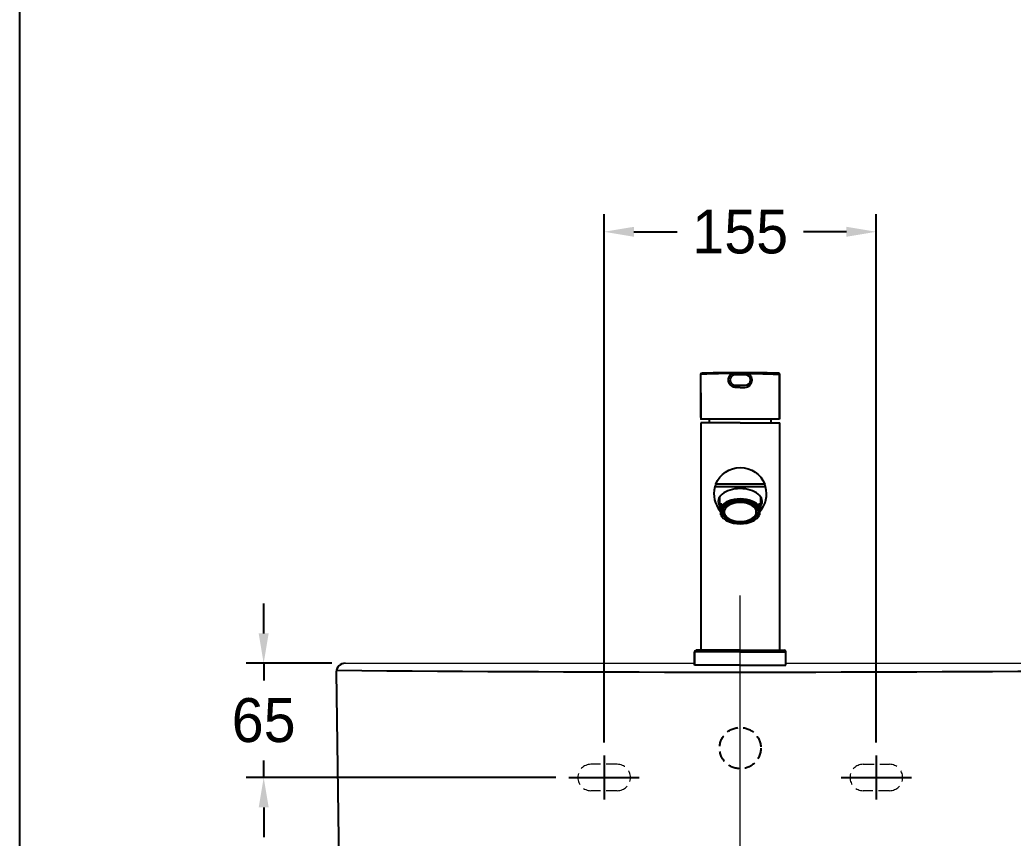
# Model space of a CAD drawing. Header units: millimetres. Extents: x 0 to 1800, y -67 to 2530.
# Drawn here: x 0 to 566, y 819 to 1285 of the extents above; entities that cross this region are included whole.
import ezdxf
from ezdxf.lldxf.tags import DXFTag

# ---------------------------------------------------------------- set-up
doc = ezdxf.new("R2010")
doc.units = ezdxf.units.MM
doc.linetypes.add('DASHED2', pattern=[9.525, 6.35, -3.175])
doc.layers.get('Defpoints').update_dxf_attribs({"color": 1})
for name, color, linetype in [('내부선 및 부속', 4, 'Continuous'), ('도각라인', 7, 'Continuous'), ('외형선', 3, 'Continuous'), ('점선', 6, 'DASHED2'), ('중심선', 1, 'DASHED'), ('치수선', 7, 'Continuous')]:
    doc.layers.add(name, color=color, linetype=linetype)
doc.styles.add('____', font='')
doc.styles.get('____').set_extended_font_data('굴림')
tags = doc.linetypes.add('DASHED', pattern=[25.72, 12.86, -12.86]).pattern_tags.tags
tags[6:7] = [DXFTag(74, 4), DXFTag(75, 0), DXFTag(340, '0'), DXFTag(46, 0.0), DXFTag(50, 0.0), DXFTag(44, 0.0), DXFTag(45, 0.0)]
tags[4:5] = [DXFTag(74, 4), DXFTag(75, 0), DXFTag(340, '0'), DXFTag(46, 0.0), DXFTag(50, 0.0), DXFTag(44, 0.0), DXFTag(45, 0.0)]
doc.dimstyles.new('MSADIM', dxfattribs={"dimtxt": 33, "dimasz": 17, "dimexe": 10, "dimexo": 7.5, "dimgap": 10, "dimtad": 0, "dimtih": 1, "dimtoh": 1, "dimdec": 0, "dimzin": 1, "dimdsep": 46, "dimtxsty": '____', "dimcen": 11.25, "dimadec": 0, "dimazin": 0, "dimtfac": 1, "dimtdec": 0, "dimtix": 1, "dimtmove": 0, "dimatfit": 3, "dimfxl": 0, "dimtolj": 1, "dimtzin": 1, "dimarcsym": 0})

# ---------------------------------------------------------------- blocks, each defined once
blk = doc.blocks.new('*D3')
at = {"layer": 'Defpoints', "color": 0, "linetype": 'Continuous'}
for p in [(332.69, 1164.5), (332.69, 866.37), (487.69, 866.37)]:
    blk.add_point(p, dxfattribs=at)
at = {"layer": '치수선', "color": 0, "linetype": 'Continuous', "lineweight": -2}
for p, q in [((332.69, 873.87), (332.69, 1174.5)), ((487.69, 873.87), (487.69, 1174.5)), ((349.69, 1164.5), (374.24, 1164.5)), ((470.69, 1164.5), (446.14, 1164.5))]:
    blk.add_line(p, q, dxfattribs=at)
at = {"layer": '치수선', "color": 0, "linetype": 'Continuous'}
for points in [[(349.69, 1167.33), (349.69, 1161.67), (332.69, 1164.5)], [(470.69, 1167.33), (470.69, 1161.67), (487.69, 1164.5)]]:
    blk.add_solid(points, dxfattribs=at)
at = {"layer": '치수선', "color": 0, "linetype": 'Continuous', "insert": (410.19, 1164.5), "char_height": 25, "attachment_point": 5, "style": '____'}
blk.add_mtext('\\A1;155', dxfattribs=at)
blk = doc.blocks.new('*D4')
at = {"layer": 'Defpoints', "color": 0, "linetype": 'Continuous'}
for p in [(635.19, 918.87), (746.89, 918.87), (445.26, 733.87)]:
    blk.add_point(p, dxfattribs=at)
at = {"layer": '치수선', "color": 0, "linetype": 'Continuous', "lineweight": -2}
for p, q in [((642.69, 918.87), (756.89, 918.87)), ((746.89, 901.87), (746.89, 849.21)), ((746.89, 750.87), (746.89, 803.52)), ((452.76, 733.87), (756.89, 733.87))]:
    blk.add_line(p, q, dxfattribs=at)
at = {"layer": '치수선', "color": 0, "linetype": 'Continuous'}
for points in [[(744.05, 901.87), (749.72, 901.87), (746.89, 918.87)], [(744.05, 750.87), (749.72, 750.87), (746.89, 733.87)]]:
    blk.add_solid(points, dxfattribs=at)
at = {"layer": '치수선', "color": 0, "linetype": 'Continuous', "insert": (746.89, 826.37), "char_height": 25, "attachment_point": 5, "style": '____'}
blk.add_mtext('\\A1;185', dxfattribs=at)
blk = doc.blocks.new('*D5')
at = {"layer": 'Defpoints', "color": 0, "linetype": 'Continuous'}
for p in [(138.83, 918.87), (185.19, 918.87), (312.69, 853.87)]:
    blk.add_point(p, dxfattribs=at)
at = {"layer": '치수선', "color": 0, "linetype": 'Continuous', "lineweight": -2}
for p, q in [((138.83, 935.87), (138.83, 952.87)), ((177.69, 918.87), (128.83, 918.87)), ((138.83, 918.87), (138.83, 909.18)), ((138.83, 853.87), (138.83, 863.55)), ((305.19, 853.87), (128.83, 853.87)), ((138.83, 836.87), (138.83, 819.87))]:
    blk.add_line(p, q, dxfattribs=at)
at = {"layer": '치수선', "color": 0, "linetype": 'Continuous'}
for points in [[(136, 935.87), (141.67, 935.87), (138.83, 918.87)], [(136, 836.87), (141.67, 836.87), (138.83, 853.87)]]:
    blk.add_solid(points, dxfattribs=at)
at = {"layer": '치수선', "color": 0, "linetype": 'Continuous', "insert": (138.83, 886.37), "char_height": 25, "attachment_point": 5, "style": '____'}
blk.add_mtext('\\A1;65', dxfattribs=at)

msp = doc.modelspace()

# ---------------------------------------------------------------- linework, layer by layer
at = {"layer": '내부선 및 부속', "extrusion": (-1, -2.22045e-16, 6.12323e-17)}
for p, q in [((388.42, 1084.11), (388.42, 1084.11)), ((413.04, 1083.14), (407.34, 1083.14)), ((431.96, 1084.11), (431.96, 1084.11)), ((407.34, 1077.14), (413.04, 1077.14)), ((410.19, 1055.84), (387.69, 1055.84)), ((387.69, 1055.84), (387.69, 926.37)), ((410.19, 1055.84), (432.69, 1055.84)), ((432.69, 926.37), (432.69, 1055.84)), ((424.68, 1019.24), (395.71, 1019.24)), ((424.14, 1020.84), (396.24, 1020.84)), ((398.39, 1013.34), (398.39, 1007.43)), ((421.99, 1007.43), (421.99, 1013.34)), ((399.19, 1009.98), (399.19, 1007.97)), ((421.19, 1007.97), (421.19, 1009.98)), ((399.19, 1003.48), (399.19, 1006.56)), ((421.19, 1006.56), (421.19, 1003.48)), ((402.26, 1000.22), (402.6, 1000.04)), ((417.78, 1000.04), (418.12, 1000.22)), ((384.19, 925.34), (384.19, 917.84)), ((410.19, 925.34), (384.19, 925.34)), ((410.19, 926.34), (385.19, 926.34)), ((410.19, 926.34), (410.19, 925.34)), ((410.19, 926.34), (435.19, 926.34)), ((410.19, 925.34), (436.19, 925.34)), ((436.19, 917.84), (436.19, 925.34)), ((410.19, 917.84), (384.19, 917.84)), ((410.19, 917.84), (436.19, 917.84))]:
    msp.add_line(p, q, dxfattribs=at)
at = {"layer": '내부선 및 부속', "linetype": 'Continuous'}
msp.add_line((384.19, 917.84), (384.19, 925.34), dxfattribs=at)
at = {"layer": '내부선 및 부속'}
for centre, radius, start, end in [((407.34, 1080.14), 3, 90, 180), ((413.04, 1080.14), 3, 0, 90), ((407.34, 1080.14), 3, 180, 270), ((413.04, 1080.14), 3, 270, 0), ((420.9, 1055.74), 28.36, 175.7274, 178.8354), ((399.48, 1055.74), 28.36, 0, 4.2714), ((420.9, 1055.74), 28.36, 179.4001, 180), ((410.19, 1015.34), 15, 164.9433, 220.7087), ((410.19, 1015.34), 15, 319.2913, 15.0567), ((385.19, 925.34), 1, 90, 180), ((435.19, 925.34), 1, 0, 90), ((410.19, 25913.87), 25000, 269.47313, 270.52687)]:
    msp.add_arc(centre, radius, start, end, dxfattribs=at)
at = {"layer": '내부선 및 부속', "extrusion": (-6.12323e-17, -1.35963e-32, -1)}
for centre, radius, start, end in [((-410.19, 1015.34), 15, 21.5255, 90), ((-410.19, 1015.34), 15, 90, 158.4745), ((-387.44, 927.34), 1, 255.5212, 270), ((-432.94, 927.34), 1, 270, 284.4788)]:
    msp.add_arc(centre, radius, start, end, dxfattribs=at)
at = {"layer": '내부선 및 부속', "linetype": 'Continuous'}
msp.add_arc((385.19, 925.34), 1, 90, 180, dxfattribs=at)
at = {"layer": '내부선 및 부속'}
for centre, major_axis, start_param, end_param in [((410.19, 1010.89), (-12.5, 0), 4.712389, 6.619385), ((410.19, 1010.89), (-12.5, 0), 2.805393, 4.712389), ((410.19, 1005.42), (-11.8, 0), 4.712389, 5.912843), ((410.19, 1005.42), (-11.8, 0), 3.511935, 4.712389), ((410.19, 1007.43), (-11.8, 0), 5.912843, 6.653528), ((410.19, 1005.02), (11.3, 0), 0.230941, 2.910651), ((410.19, 1005.02), (10.15, 0), 1.570796, 4.712389), ((410.19, 1005.02), (9.15, 0), 1.570796, 4.712389), ((410.19, 1005.02), (-10.15, 0), 1.570796, 4.712389), ((410.19, 1005.02), (-9.15, 0), 1.570796, 4.712389), ((410.19, 1007.43), (-11.8, 0), 2.77125, 3.511935), ((410.19, 1005.02), (11.3, 0), 3.372534, 6.052244), ((410.19, 1005.42), (-11.8, 0), 0.834172, 0.834187), ((410.19, 1005.42), (-11.8, 0), 2.307406, 2.30742)]:
    msp.add_ellipse(centre, major_axis=major_axis, ratio=0.595228, start_param=start_param, end_param=end_param, dxfattribs=at)
for points, knots in [([(387.82, 1065.02), (387.82, 1065.09), (387.82, 1065.22), (387.82, 1065.43), (387.82, 1065.64), (387.82, 1065.84), (387.82, 1066.05), (387.82, 1066.25), (387.82, 1066.46), (387.82, 1066.66), (387.82, 1066.87), (387.82, 1067.07), (387.82, 1067.27), (387.82, 1067.48), (387.82, 1067.68), (387.82, 1067.88), (387.82, 1068.09), (387.82, 1068.29), (387.82, 1068.49), (387.82, 1068.69), (387.82, 1068.89), (387.82, 1069.09), (387.82, 1069.29), (387.82, 1069.49), (387.82, 1069.69), (387.82, 1069.89), (387.82, 1070.09), (387.82, 1070.29), (387.82, 1070.49), (387.82, 1070.69), (387.82, 1070.88), (387.82, 1071.08), (387.82, 1071.28), (387.82, 1071.47), (387.82, 1071.67), (387.82, 1071.87), (387.82, 1072.06), (387.82, 1072.26), (387.82, 1072.45), (387.82, 1072.65), (387.82, 1072.84), (387.82, 1073.04), (387.82, 1073.23), (387.82, 1073.42), (387.82, 1073.62), (387.83, 1073.81), (387.83, 1074), (387.83, 1074.2), (387.83, 1074.39), (387.83, 1074.58), (387.83, 1074.77), (387.83, 1074.96), (387.83, 1075.15), (387.83, 1075.34), (387.83, 1075.53), (387.83, 1075.72), (387.83, 1075.91), (387.83, 1076.1), (387.83, 1076.29), (387.83, 1076.48), (387.83, 1076.67), (387.83, 1076.85), (387.83, 1077.04), (387.83, 1077.23), (387.83, 1077.41), (387.83, 1077.6), (387.83, 1077.79), (387.83, 1077.97), (387.83, 1078.16), (387.83, 1078.34), (387.83, 1078.53), (387.83, 1078.71), (387.83, 1078.9), (387.83, 1079.08), (387.83, 1079.26), (387.83, 1079.45), (387.83, 1079.63), (387.83, 1079.81), (387.83, 1079.99), (387.83, 1080.18), (387.84, 1080.36), (387.84, 1080.54), (387.84, 1080.72), (387.84, 1080.9), (387.84, 1081.08), (387.84, 1081.26), (387.84, 1081.44), (387.84, 1081.62), (387.84, 1081.8), (387.84, 1081.98), (387.84, 1082.15), (387.84, 1082.33), (387.84, 1082.51), (387.84, 1082.69), (387.84, 1082.86), (387.84, 1083.04), (387.84, 1083.22), (387.84, 1083.33), (387.84, 1083.39)], [0, 0, 0, 0, 0.01106, 0.022107, 0.033141, 0.044161, 0.055168, 0.066161, 0.077142, 0.088108, 0.099062, 0.110002, 0.120929, 0.131842, 0.142743, 0.153629, 0.164502, 0.175362, 0.186209, 0.197042, 0.207861, 0.218667, 0.22946, 0.240239, 0.251005, 0.261757, 0.272496, 0.283222, 0.293933, 0.304632, 0.315316, 0.325988, 0.336645, 0.34729, 0.35792, 0.368537, 0.379141, 0.389731, 0.400307, 0.41087, 0.421419, 0.431955, 0.442477, 0.452985, 0.46348, 0.473961, 0.484429, 0.494882, 0.505322, 0.515749, 0.526162, 0.536561, 0.546946, 0.557318, 0.567676, 0.578021, 0.588351, 0.598668, 0.608971, 0.619261, 0.629536, 0.639798, 0.650046, 0.660281, 0.670501, 0.680708, 0.690901, 0.70108, 0.711246, 0.721397, 0.731535, 0.741659, 0.751769, 0.761865, 0.771948, 0.782016, 0.792071, 0.802111, 0.812138, 0.822151, 0.83215, 0.842135, 0.852107, 0.862064, 0.872007, 0.881937, 0.891852, 0.901754, 0.911641, 0.921515, 0.931375, 0.94122, 0.951052, 0.96087, 0.970673, 0.980463, 0.990238, 1, 1, 1, 1]), ([(387.83, 1072.92), (387.83, 1073.8), (387.83, 1074.68), (387.83, 1076.44), (387.84, 1077.31), (387.84, 1079.93), (387.84, 1081.67), (387.84, 1083.4)], [0, 0, 0, 0, 0.25, 0.25, 0.5, 0.5, 1, 1, 1, 1]), ([(387.84, 1083.52), (387.84, 1083.52), (387.84, 1083.53), (387.84, 1083.54), (387.84, 1083.55), (387.84, 1083.56), (387.84, 1083.58), (387.84, 1083.59), (387.85, 1083.6), (387.85, 1083.61), (387.85, 1083.63), (387.85, 1083.64), (387.86, 1083.65), (387.86, 1083.66), (387.86, 1083.68), (387.87, 1083.69), (387.87, 1083.7), (387.87, 1083.71), (387.88, 1083.72), (387.88, 1083.74), (387.89, 1083.75), (387.89, 1083.76), (387.9, 1083.77), (387.9, 1083.79), (387.91, 1083.8), (387.92, 1083.81), (387.92, 1083.82), (387.93, 1083.83), (387.94, 1083.84), (387.95, 1083.85), (387.95, 1083.87), (387.96, 1083.88), (387.97, 1083.89), (387.98, 1083.9), (387.99, 1083.91), (388, 1083.92), (388, 1083.93), (388.01, 1083.94), (388.03, 1083.95), (388.04, 1083.96), (388.05, 1083.97), (388.06, 1083.98), (388.08, 1083.99), (388.09, 1084), (388.11, 1084.01), (388.12, 1084.02), (388.14, 1084.03), (388.16, 1084.04), (388.17, 1084.05), (388.19, 1084.06), (388.21, 1084.07), (388.23, 1084.08), (388.26, 1084.09), (388.28, 1084.09), (388.3, 1084.1), (388.32, 1084.1), (388.35, 1084.11), (388.37, 1084.11), (388.39, 1084.11), (388.41, 1084.11), (388.42, 1084.11)], [0, 0, 0, 0, 0.012764, 0.025613, 0.038546, 0.051561, 0.064659, 0.077839, 0.091102, 0.104447, 0.117876, 0.13139, 0.144988, 0.158669, 0.172428, 0.186262, 0.200166, 0.214137, 0.22817, 0.242262, 0.256408, 0.270605, 0.284848, 0.299135, 0.313462, 0.327825, 0.342221, 0.356647, 0.371101, 0.385579, 0.400079, 0.4146, 0.429139, 0.443696, 0.458268, 0.472854, 0.487452, 0.50302, 0.51932, 0.536344, 0.554085, 0.572531, 0.591669, 0.611483, 0.631954, 0.653061, 0.67478, 0.697081, 0.719933, 0.743303, 0.767167, 0.791509, 0.816307, 0.841538, 0.867172, 0.893176, 0.919511, 0.946129, 0.972979, 1, 1, 1, 1]), ([(387.84, 1083.52), (387.84, 1083.52), (387.84, 1083.53), (387.84, 1083.54), (387.84, 1083.55), (387.84, 1083.56), (387.84, 1083.58), (387.84, 1083.59), (387.85, 1083.6), (387.85, 1083.61), (387.85, 1083.63), (387.85, 1083.64), (387.86, 1083.65), (387.86, 1083.66), (387.86, 1083.68), (387.87, 1083.69), (387.87, 1083.7), (387.87, 1083.71), (387.88, 1083.72), (387.88, 1083.74), (387.89, 1083.75), (387.89, 1083.76), (387.9, 1083.77), (387.9, 1083.78), (387.91, 1083.8), (387.92, 1083.81), (387.92, 1083.82), (387.93, 1083.83), (387.94, 1083.84), (387.94, 1083.85), (387.95, 1083.86), (387.96, 1083.88), (387.97, 1083.89), (387.98, 1083.9), (387.99, 1083.91), (388, 1083.92), (388.01, 1083.94), (388.05, 1083.97), (388.09, 1084), (388.14, 1084.04), (388.18, 1084.06), (388.21, 1084.07), (388.24, 1084.08), (388.26, 1084.09), (388.28, 1084.09), (388.3, 1084.1), (388.33, 1084.1), (388.35, 1084.11), (388.37, 1084.11), (388.4, 1084.11), (388.41, 1084.11), (388.42, 1084.11)], [0, 0, 0, 0, 0.013002, 0.026054, 0.039157, 0.052311, 0.065518, 0.078777, 0.092088, 0.105453, 0.118872, 0.132344, 0.145872, 0.159454, 0.173092, 0.186785, 0.200535, 0.214342, 0.228206, 0.242127, 0.256106, 0.270143, 0.284239, 0.298395, 0.312609, 0.326883, 0.341218, 0.355613, 0.370069, 0.384586, 0.399165, 0.413806, 0.428509, 0.443274, 0.458103, 0.472994, 0.48795, 0.550223, 0.613074, 0.67652, 0.740579, 0.766472, 0.792376, 0.81829, 0.844216, 0.870152, 0.896099, 0.922058, 0.948027, 0.974008, 1, 1, 1, 1]), ([(405.59, 1083.87), (405.56, 1083.87), (405.51, 1083.86), (405.42, 1083.86), (405.34, 1083.86), (405.26, 1083.86), (405.18, 1083.86), (405.1, 1083.86), (405.02, 1083.86), (404.94, 1083.86), (404.85, 1083.86), (404.77, 1083.86), (404.69, 1083.86), (404.61, 1083.86), (404.52, 1083.85), (404.44, 1083.85), (404.36, 1083.85), (404.27, 1083.85), (404.19, 1083.85), (404.1, 1083.85), (404.02, 1083.85), (403.93, 1083.85), (403.85, 1083.85), (403.76, 1083.85), (403.68, 1083.84), (403.59, 1083.84), (403.51, 1083.84), (403.42, 1083.84), (403.33, 1083.84), (403.25, 1083.84), (403.16, 1083.84), (403.07, 1083.84), (402.98, 1083.84), (402.9, 1083.83), (402.81, 1083.83), (402.72, 1083.83), (402.63, 1083.83), (402.54, 1083.83), (402.45, 1083.83), (402.36, 1083.83), (402.28, 1083.82), (402.19, 1083.82), (402.1, 1083.82), (402.01, 1083.82), (401.92, 1083.82), (401.83, 1083.82), (401.74, 1083.82), (401.65, 1083.81), (401.55, 1083.81), (401.46, 1083.81), (401.37, 1083.81), (401.28, 1083.81), (401.19, 1083.81), (401.1, 1083.8), (401.01, 1083.8), (400.91, 1083.8), (400.82, 1083.8), (400.73, 1083.8), (400.64, 1083.8), (400.54, 1083.79), (400.45, 1083.79), (400.36, 1083.79), (400.26, 1083.79), (400.17, 1083.79), (400.08, 1083.79), (399.98, 1083.78), (399.89, 1083.78), (399.8, 1083.78), (399.7, 1083.78), (399.61, 1083.78), (399.51, 1083.77), (399.42, 1083.77), (399.32, 1083.77), (399.23, 1083.77), (399.13, 1083.77), (399.04, 1083.76), (398.94, 1083.76), (398.85, 1083.76), (398.75, 1083.76), (398.66, 1083.76), (398.56, 1083.75), (398.47, 1083.75), (398.37, 1083.75), (398.28, 1083.75), (398.18, 1083.75), (398.08, 1083.74), (397.99, 1083.74), (397.89, 1083.74), (397.79, 1083.74), (397.7, 1083.73), (397.6, 1083.73), (397.51, 1083.73), (397.41, 1083.73), (397.31, 1083.73), (397.22, 1083.72), (397.12, 1083.72), (397.02, 1083.72), (396.93, 1083.72), (396.83, 1083.71), (396.73, 1083.71), (396.64, 1083.71), (396.54, 1083.71), (396.44, 1083.7), (396.35, 1083.7), (396.25, 1083.7), (396.15, 1083.7), (396.06, 1083.69), (395.96, 1083.69), (395.83, 1083.69), (395.66, 1083.68), (395.46, 1083.68), (395.26, 1083.67), (395.06, 1083.67), (394.86, 1083.66), (394.67, 1083.66), (394.48, 1083.65), (394.3, 1083.65), (394.11, 1083.64), (393.93, 1083.63), (393.75, 1083.63), (393.57, 1083.62), (393.4, 1083.62), (393.23, 1083.61), (393.06, 1083.61), (392.89, 1083.6), (392.72, 1083.6), (392.56, 1083.59), (392.4, 1083.59), (392.24, 1083.58), (392.09, 1083.58), (391.94, 1083.57), (391.79, 1083.57), (391.64, 1083.56), (391.49, 1083.56), (391.35, 1083.55), (391.21, 1083.55), (391.07, 1083.54), (390.93, 1083.54), (390.8, 1083.53), (390.66, 1083.53), (390.53, 1083.52), (390.4, 1083.52), (390.28, 1083.51), (390.15, 1083.51), (390.03, 1083.5), (389.91, 1083.5), (389.79, 1083.49), (389.68, 1083.49), (389.57, 1083.48), (389.45, 1083.48), (389.34, 1083.47), (389.24, 1083.47), (389.13, 1083.46), (389.03, 1083.46), (388.92, 1083.45), (388.82, 1083.45), (388.73, 1083.44), (388.63, 1083.44), (388.53, 1083.43), (388.44, 1083.43), (388.35, 1083.42), (388.26, 1083.42), (388.17, 1083.42), (388.09, 1083.41), (388, 1083.41), (387.92, 1083.4), (387.87, 1083.4), (387.84, 1083.4)], [0, 0, 0, 0, 0.003672, 0.007358, 0.011058, 0.014773, 0.018502, 0.022246, 0.026004, 0.029777, 0.033564, 0.037366, 0.041181, 0.045012, 0.048857, 0.052716, 0.05659, 0.060478, 0.06438, 0.068297, 0.072229, 0.076174, 0.080135, 0.08411, 0.088099, 0.092103, 0.096121, 0.100153, 0.1042, 0.108262, 0.112338, 0.116428, 0.120533, 0.124653, 0.128786, 0.132935, 0.137097, 0.141275, 0.145466, 0.149673, 0.153893, 0.158128, 0.162378, 0.166642, 0.170921, 0.175214, 0.179521, 0.183843, 0.18818, 0.192531, 0.196896, 0.201276, 0.20567, 0.210079, 0.214503, 0.218941, 0.223393, 0.22786, 0.232342, 0.236837, 0.241348, 0.245873, 0.250412, 0.254966, 0.259535, 0.264118, 0.268715, 0.273328, 0.277954, 0.282595, 0.287251, 0.291921, 0.296606, 0.301305, 0.306019, 0.310748, 0.315491, 0.320248, 0.32502, 0.329807, 0.334608, 0.339424, 0.344255, 0.3491, 0.353959, 0.358834, 0.363723, 0.368626, 0.373544, 0.378477, 0.383425, 0.388387, 0.393363, 0.398355, 0.403361, 0.408382, 0.413417, 0.418468, 0.423533, 0.428612, 0.433707, 0.438816, 0.44394, 0.449079, 0.454232, 0.459401, 0.464584, 0.469781, 0.474994, 0.48607, 0.497076, 0.508011, 0.518875, 0.529669, 0.540392, 0.551045, 0.561626, 0.572137, 0.582578, 0.592947, 0.603246, 0.613474, 0.623631, 0.633717, 0.643732, 0.653677, 0.66355, 0.673352, 0.683083, 0.692743, 0.702332, 0.71185, 0.721296, 0.730672, 0.739976, 0.749209, 0.75837, 0.767461, 0.776479, 0.785427, 0.794303, 0.803108, 0.811842, 0.820504, 0.829095, 0.837614, 0.846062, 0.854438, 0.862743, 0.870977, 0.879138, 0.887229, 0.895248, 0.903195, 0.911071, 0.918875, 0.926608, 0.934269, 0.941859, 0.949377, 0.956824, 0.964199, 0.971502, 0.978734, 0.985894, 0.992983, 1, 1, 1, 1]), ([(387.84, 1083.52), (387.84, 1083.49), (387.84, 1083.47), (387.84, 1083.43), (387.84, 1083.41), (387.84, 1083.39)], [0, 0, 0, 0, 0.5, 0.5, 1, 1, 1, 1]), ([(388.42, 1084.11), (388.43, 1084.11), (388.46, 1084.12), (388.5, 1084.12), (388.54, 1084.12), (388.58, 1084.12), (388.62, 1084.12), (388.67, 1084.12), (388.71, 1084.12), (388.75, 1084.13), (388.79, 1084.13), (388.83, 1084.13), (388.88, 1084.13), (388.92, 1084.13), (388.96, 1084.13), (389, 1084.13), (389.05, 1084.14), (389.09, 1084.14), (389.13, 1084.14), (389.18, 1084.14), (389.22, 1084.14), (389.27, 1084.14), (389.31, 1084.14), (389.35, 1084.15), (389.4, 1084.15), (389.44, 1084.15), (389.49, 1084.15), (389.53, 1084.15), (389.58, 1084.15), (389.62, 1084.15), (389.67, 1084.16), (389.72, 1084.16), (389.76, 1084.16), (389.81, 1084.16), (389.85, 1084.16), (389.9, 1084.16), (389.95, 1084.16), (389.99, 1084.17), (390.04, 1084.17), (390.09, 1084.17), (390.13, 1084.17), (390.18, 1084.17), (390.23, 1084.17), (390.28, 1084.18), (390.32, 1084.18), (390.37, 1084.18), (390.42, 1084.18), (390.47, 1084.18), (390.52, 1084.18), (390.57, 1084.18), (390.62, 1084.19), (390.66, 1084.19), (390.71, 1084.19), (390.76, 1084.19), (390.81, 1084.19), (390.86, 1084.19), (390.91, 1084.2), (390.96, 1084.2), (391.01, 1084.2), (391.06, 1084.2), (391.11, 1084.2), (391.16, 1084.2), (391.22, 1084.2), (391.27, 1084.21), (391.32, 1084.21), (391.37, 1084.21), (391.42, 1084.21), (391.47, 1084.21), (391.52, 1084.21), (391.58, 1084.21), (391.63, 1084.22), (391.68, 1084.22), (391.73, 1084.22), (391.79, 1084.22), (391.84, 1084.22), (391.89, 1084.22), (391.95, 1084.23), (392, 1084.23), (392.05, 1084.23), (392.11, 1084.23), (392.16, 1084.23), (392.22, 1084.23), (392.27, 1084.23), (392.32, 1084.24), (392.38, 1084.24), (392.43, 1084.24), (392.67, 1084.25), (393.08, 1084.26), (393.69, 1084.27), (394.32, 1084.29), (394.97, 1084.31), (395.63, 1084.32), (396.31, 1084.34), (397, 1084.35), (397.7, 1084.37), (398.42, 1084.38), (399.15, 1084.39), (399.9, 1084.41), (400.65, 1084.42), (401.41, 1084.43), (402.17, 1084.44), (402.95, 1084.45), (403.52, 1084.45), (403.89, 1084.46), (404.05, 1084.46), (404.21, 1084.46), (404.37, 1084.46), (404.52, 1084.46), (404.68, 1084.46), (404.84, 1084.47), (405, 1084.47), (405.16, 1084.47), (405.32, 1084.47), (405.48, 1084.47), (405.64, 1084.47), (405.8, 1084.47), (405.96, 1084.47), (406.12, 1084.48), (406.28, 1084.48), (406.44, 1084.48), (406.6, 1084.48), (406.76, 1084.48), (406.92, 1084.48), (407.09, 1084.48), (407.25, 1084.48), (407.41, 1084.48), (407.57, 1084.48), (407.73, 1084.48), (407.9, 1084.48), (408.06, 1084.49), (408.22, 1084.49), (408.38, 1084.49), (408.55, 1084.49), (408.71, 1084.49), (408.87, 1084.49), (409.04, 1084.49), (409.2, 1084.49), (409.37, 1084.49), (409.53, 1084.49), (409.7, 1084.49), (409.86, 1084.49), (410.02, 1084.49), (410.14, 1084.49), (410.19, 1084.49)], [0, 0, 0, 0, 0.002964, 0.005926, 0.008887, 0.011846, 0.014804, 0.017761, 0.020716, 0.02367, 0.026623, 0.029574, 0.032524, 0.035473, 0.038421, 0.041367, 0.044313, 0.047257, 0.0502, 0.053142, 0.056083, 0.059023, 0.061963, 0.064901, 0.067838, 0.070774, 0.073709, 0.076644, 0.079578, 0.08251, 0.085442, 0.088374, 0.091304, 0.094234, 0.097163, 0.100092, 0.10302, 0.105947, 0.108874, 0.1118, 0.114726, 0.117651, 0.120575, 0.1235, 0.126424, 0.129347, 0.13227, 0.135193, 0.138115, 0.141037, 0.143959, 0.146881, 0.149802, 0.152723, 0.155645, 0.158566, 0.161486, 0.164407, 0.167328, 0.170249, 0.173169, 0.17609, 0.179011, 0.181932, 0.184853, 0.187774, 0.190695, 0.193617, 0.196538, 0.19946, 0.202382, 0.205305, 0.208228, 0.211151, 0.214074, 0.216998, 0.219922, 0.222847, 0.225772, 0.228698, 0.231624, 0.234551, 0.237479, 0.240407, 0.243335, 0.246265, 0.249195, 0.280337, 0.311452, 0.34257, 0.373723, 0.404959, 0.436212, 0.467513, 0.498895, 0.530271, 0.561594, 0.592894, 0.624203, 0.655437, 0.686651, 0.717876, 0.749145, 0.755401, 0.761654, 0.767906, 0.774156, 0.780403, 0.78665, 0.792895, 0.79914, 0.805384, 0.811627, 0.817871, 0.824114, 0.830358, 0.836603, 0.842848, 0.849095, 0.855343, 0.861592, 0.867844, 0.874097, 0.880353, 0.886612, 0.892873, 0.899138, 0.905406, 0.911678, 0.917953, 0.924233, 0.930517, 0.936805, 0.943099, 0.949398, 0.955702, 0.962011, 0.968327, 0.974648, 0.980976, 0.98731, 0.993652, 1, 1, 1, 1]), ([(407.48, 1075.95), (407.47, 1075.95), (407.45, 1075.95), (407.42, 1075.95), (407.39, 1075.95), (407.36, 1075.95), (407.33, 1075.95), (407.3, 1075.95), (407.27, 1075.95), (407.25, 1075.95), (407.22, 1075.96), (407.19, 1075.96), (407.16, 1075.96), (407.13, 1075.96), (407.1, 1075.97), (407.07, 1075.97), (407.04, 1075.97), (407.02, 1075.98), (406.99, 1075.98), (406.96, 1075.98), (406.93, 1075.99), (406.9, 1075.99), (406.87, 1076), (406.85, 1076), (406.82, 1076.01), (406.79, 1076.01), (406.76, 1076.02), (406.73, 1076.02), (406.7, 1076.03), (406.68, 1076.03), (406.65, 1076.04), (406.62, 1076.05), (406.59, 1076.05), (406.56, 1076.06), (406.54, 1076.07), (406.51, 1076.07), (406.48, 1076.08), (406.45, 1076.09), (406.42, 1076.1), (406.4, 1076.11), (406.37, 1076.11), (406.34, 1076.12), (406.31, 1076.13), (406.29, 1076.14), (406.26, 1076.15), (406.23, 1076.16), (406.2, 1076.17), (406.08, 1076.21), (405.86, 1076.3), (405.56, 1076.46), (405.27, 1076.64), (405, 1076.85), (404.74, 1077.08), (404.51, 1077.33), (404.29, 1077.6), (404.08, 1077.92), (403.87, 1078.29), (403.7, 1078.73), (403.57, 1079.18), (403.49, 1079.64), (403.46, 1080.1), (403.47, 1080.53), (403.52, 1080.92), (403.59, 1081.26), (403.69, 1081.59), (403.82, 1081.91), (403.97, 1082.22), (404.14, 1082.51), (404.33, 1082.79), (404.49, 1082.98), (404.6, 1083.1), (404.64, 1083.14), (404.69, 1083.19), (404.73, 1083.23), (404.78, 1083.27), (404.82, 1083.32), (404.87, 1083.36), (404.92, 1083.4), (404.96, 1083.44), (405.01, 1083.48), (405.06, 1083.52), (405.11, 1083.56), (405.16, 1083.6), (405.21, 1083.63), (405.26, 1083.67), (405.32, 1083.7), (405.37, 1083.74), (405.42, 1083.77), (405.48, 1083.8), (405.53, 1083.83), (405.57, 1083.85), (405.59, 1083.87)], [0, 0, 0, 0, 0.002658, 0.005314, 0.007968, 0.010619, 0.013269, 0.015916, 0.018562, 0.021206, 0.023848, 0.02649, 0.029129, 0.031768, 0.034406, 0.037042, 0.039678, 0.042314, 0.044949, 0.047583, 0.050218, 0.052852, 0.055486, 0.058121, 0.060756, 0.063391, 0.066027, 0.068664, 0.071301, 0.073939, 0.076579, 0.07922, 0.081862, 0.084506, 0.087151, 0.089798, 0.092447, 0.095098, 0.097751, 0.100407, 0.103065, 0.105725, 0.108388, 0.111054, 0.113723, 0.116395, 0.11907, 0.121749, 0.152939, 0.184005, 0.215157, 0.246605, 0.278292, 0.3098, 0.341343, 0.373138, 0.415702, 0.457931, 0.500353, 0.543038, 0.585266, 0.627561, 0.659344, 0.690857, 0.72231, 0.753911, 0.785189, 0.816248, 0.847291, 0.87852, 0.884373, 0.89021, 0.896033, 0.901844, 0.907642, 0.913431, 0.919211, 0.924983, 0.93075, 0.936512, 0.942271, 0.948028, 0.953785, 0.959543, 0.965303, 0.971068, 0.976838, 0.982614, 0.988399, 0.994194, 1, 1, 1, 1]), ([(405.59, 1083.87), (405.6, 1083.87), (405.63, 1083.87), (405.67, 1083.88), (405.71, 1083.89), (405.76, 1083.9), (405.8, 1083.9), (405.84, 1083.91), (405.89, 1083.92), (405.93, 1083.92), (405.98, 1083.93), (406.02, 1083.94), (406.07, 1083.94), (406.11, 1083.95), (406.16, 1083.96), (406.2, 1083.96), (406.25, 1083.97), (406.3, 1083.97), (406.34, 1083.98), (406.39, 1083.98), (406.43, 1083.99), (406.48, 1083.99), (406.53, 1083.99), (406.58, 1084), (406.62, 1084), (406.67, 1084.01), (406.72, 1084.01), (406.77, 1084.01), (406.82, 1084.02), (406.86, 1084.02), (406.91, 1084.02), (406.96, 1084.02), (407.01, 1084.02), (407.06, 1084.03), (407.11, 1084.03), (407.16, 1084.03), (407.21, 1084.03), (407.26, 1084.03), (407.31, 1084.03), (407.36, 1084.03), (407.41, 1084.03), (407.45, 1084.03), (407.46, 1084.03)], [0, 0, 0, 0, 0.023127, 0.046347, 0.06966, 0.093066, 0.116565, 0.140157, 0.163843, 0.187622, 0.211494, 0.235461, 0.259521, 0.283676, 0.307926, 0.332271, 0.356712, 0.381248, 0.405881, 0.43061, 0.455436, 0.48036, 0.505382, 0.530502, 0.555721, 0.58104, 0.606458, 0.631976, 0.657595, 0.683315, 0.709137, 0.73506, 0.761086, 0.787215, 0.813448, 0.839784, 0.866224, 0.892769, 0.919418, 0.946173, 0.973033, 1, 1, 1, 1]), ([(410.19, 1084.49), (410.22, 1084.49), (410.27, 1084.49), (410.35, 1084.49), (410.42, 1084.49), (410.5, 1084.49), (410.58, 1084.49), (410.66, 1084.49), (410.73, 1084.49), (410.81, 1084.49), (410.89, 1084.49), (410.97, 1084.49), (411.04, 1084.49), (411.12, 1084.49), (411.2, 1084.49), (411.27, 1084.49), (411.35, 1084.49), (411.43, 1084.49), (411.51, 1084.49), (411.58, 1084.49), (411.66, 1084.49), (411.74, 1084.49), (411.81, 1084.49), (411.89, 1084.49), (411.97, 1084.49), (412.04, 1084.49), (412.12, 1084.49), (412.2, 1084.49), (412.27, 1084.49), (412.35, 1084.48), (412.43, 1084.48), (412.5, 1084.48), (412.58, 1084.48), (412.66, 1084.48), (412.73, 1084.48), (412.81, 1084.48), (412.89, 1084.48), (412.96, 1084.48), (413.04, 1084.48), (413.11, 1084.48), (413.19, 1084.48), (413.27, 1084.48), (413.34, 1084.48), (413.42, 1084.48), (413.49, 1084.48), (413.57, 1084.48), (413.65, 1084.48), (413.72, 1084.48), (413.8, 1084.48), (413.87, 1084.48), (413.95, 1084.48), (414.02, 1084.48), (414.1, 1084.48), (414.18, 1084.48), (414.25, 1084.48), (414.33, 1084.48), (414.4, 1084.47), (414.48, 1084.47), (414.55, 1084.47), (414.63, 1084.47), (414.7, 1084.47), (414.78, 1084.47), (414.85, 1084.47), (414.93, 1084.47), (415, 1084.47), (415.08, 1084.47), (415.15, 1084.47), (415.23, 1084.47), (415.3, 1084.47), (415.38, 1084.47), (415.45, 1084.47), (415.53, 1084.47), (415.6, 1084.47), (415.68, 1084.46), (415.75, 1084.46), (415.83, 1084.46), (415.9, 1084.46), (415.98, 1084.46), (416.05, 1084.46), (416.13, 1084.46), (416.2, 1084.46), (416.27, 1084.46), (416.35, 1084.46), (416.42, 1084.46), (416.5, 1084.46), (416.57, 1084.46), (416.88, 1084.45), (417.43, 1084.45), (418.21, 1084.44), (418.97, 1084.43), (419.73, 1084.42), (420.48, 1084.41), (421.23, 1084.39), (421.96, 1084.38), (422.68, 1084.37), (423.38, 1084.35), (424.07, 1084.34), (424.75, 1084.32), (425.41, 1084.31), (426.06, 1084.29), (426.69, 1084.27), (427.3, 1084.26), (427.73, 1084.25), (428.01, 1084.24), (428.12, 1084.23), (428.24, 1084.23), (428.35, 1084.23), (428.47, 1084.22), (428.58, 1084.22), (428.69, 1084.22), (428.8, 1084.21), (428.91, 1084.21), (429.02, 1084.21), (429.13, 1084.21), (429.24, 1084.2), (429.35, 1084.2), (429.46, 1084.2), (429.56, 1084.19), (429.67, 1084.19), (429.77, 1084.19), (429.87, 1084.18), (429.98, 1084.18), (430.08, 1084.18), (430.18, 1084.17), (430.28, 1084.17), (430.38, 1084.17), (430.48, 1084.16), (430.58, 1084.16), (430.68, 1084.16), (430.77, 1084.15), (430.87, 1084.15), (430.96, 1084.15), (431.06, 1084.14), (431.15, 1084.14), (431.25, 1084.14), (431.34, 1084.14), (431.43, 1084.13), (431.52, 1084.13), (431.61, 1084.13), (431.7, 1084.12), (431.79, 1084.12), (431.87, 1084.12), (431.93, 1084.12), (431.96, 1084.11)], [0, 0, 0, 0, 0.002988, 0.005974, 0.008959, 0.011943, 0.014925, 0.017905, 0.020884, 0.023861, 0.026837, 0.029812, 0.032785, 0.035757, 0.038728, 0.041697, 0.044666, 0.047633, 0.050598, 0.053563, 0.056526, 0.059488, 0.06245, 0.06541, 0.068369, 0.071327, 0.074284, 0.07724, 0.080195, 0.083149, 0.086102, 0.089054, 0.092006, 0.094957, 0.097907, 0.100856, 0.103804, 0.106752, 0.109699, 0.112645, 0.115591, 0.118536, 0.12148, 0.124424, 0.127368, 0.130311, 0.133253, 0.136195, 0.139137, 0.142078, 0.145019, 0.147959, 0.150899, 0.153839, 0.156778, 0.159718, 0.162657, 0.165595, 0.168534, 0.171473, 0.174411, 0.177349, 0.180288, 0.183226, 0.186164, 0.189102, 0.192041, 0.194979, 0.197917, 0.200856, 0.203795, 0.206734, 0.209673, 0.212612, 0.215552, 0.218491, 0.221432, 0.224372, 0.227313, 0.230254, 0.233196, 0.236138, 0.23908, 0.242023, 0.244967, 0.247911, 0.250855, 0.282114, 0.313336, 0.344554, 0.375797, 0.407096, 0.438393, 0.469719, 0.501106, 0.532477, 0.563774, 0.595031, 0.626277, 0.657419, 0.688533, 0.719652, 0.750806, 0.75703, 0.763252, 0.769471, 0.775688, 0.781902, 0.788115, 0.794326, 0.800535, 0.806744, 0.812951, 0.819158, 0.825364, 0.83157, 0.837777, 0.843983, 0.850191, 0.856399, 0.862608, 0.868819, 0.875031, 0.881245, 0.887461, 0.89368, 0.899901, 0.906125, 0.912352, 0.918583, 0.924817, 0.931055, 0.937297, 0.943544, 0.949795, 0.956051, 0.962312, 0.968579, 0.974851, 0.981129, 0.987413, 0.993703, 1, 1, 1, 1]), ([(412.9, 1075.95), (413.35, 1075.95), (413.79, 1076.03), (414.41, 1076.25), (414.61, 1076.35), (415, 1076.57), (415.37, 1076.82), (415.86, 1077.3), (416.27, 1077.85), (416.59, 1078.46), (416.81, 1079.13), (416.92, 1079.83), (416.92, 1080.53), (416.81, 1081.23), (416.59, 1081.89), (416.27, 1082.5), (415.72, 1083.23), (415.19, 1083.65), (414.79, 1083.87)], [0, 0, 0, 0, 0.125, 0.125, 0.1875, 0.1875, 0.25, 0.3125, 0.375, 0.4375, 0.5, 0.5625, 0.625, 0.6875, 0.75, 0.8125, 0.875, 1, 1, 1, 1]), ([(412.92, 1084.03), (412.93, 1084.03), (412.97, 1084.03), (413.02, 1084.03), (413.07, 1084.03), (413.12, 1084.03), (413.17, 1084.03), (413.22, 1084.03), (413.27, 1084.03), (413.32, 1084.03), (413.37, 1084.02), (413.42, 1084.02), (413.47, 1084.02), (413.52, 1084.02), (413.56, 1084.02), (413.61, 1084.01), (413.66, 1084.01), (413.71, 1084.01), (413.76, 1084), (413.8, 1084), (413.85, 1083.99), (413.9, 1083.99), (413.95, 1083.99), (413.99, 1083.98), (414.04, 1083.98), (414.08, 1083.97), (414.13, 1083.97), (414.18, 1083.96), (414.22, 1083.96), (414.27, 1083.95), (414.31, 1083.94), (414.36, 1083.94), (414.4, 1083.93), (414.45, 1083.92), (414.49, 1083.92), (414.54, 1083.91), (414.58, 1083.9), (414.62, 1083.9), (414.67, 1083.89), (414.71, 1083.88), (414.75, 1083.87), (414.78, 1083.87), (414.79, 1083.87)], [0, 0, 0, 0, 0.026967, 0.053828, 0.080583, 0.107233, 0.133777, 0.160218, 0.186554, 0.212787, 0.238916, 0.264942, 0.290866, 0.316688, 0.342408, 0.368027, 0.393545, 0.418963, 0.444282, 0.469501, 0.494621, 0.519643, 0.544567, 0.569393, 0.594122, 0.618755, 0.643291, 0.667732, 0.692077, 0.716326, 0.740481, 0.764542, 0.788508, 0.812381, 0.836159, 0.859844, 0.883436, 0.906935, 0.930341, 0.953653, 0.976873, 1, 1, 1, 1]), ([(414.79, 1083.87), (415.25, 1083.86), (415.93, 1083.85), (416.61, 1083.85), (417.05, 1083.84), (418.16, 1083.83), (419.25, 1083.81), (420.53, 1083.78), (420.95, 1083.78), (421.79, 1083.76), (422.2, 1083.75), (423.02, 1083.73), (423.43, 1083.72), (424.02, 1083.7), (424.22, 1083.7), (424.6, 1083.69), (424.8, 1083.68), (425.37, 1083.67), (425.74, 1083.65), (426.47, 1083.63), (426.83, 1083.62), (427.53, 1083.6), (427.87, 1083.58), (428.37, 1083.57), (428.54, 1083.56), (428.86, 1083.55), (429.02, 1083.54), (429.5, 1083.53), (429.81, 1083.51), (430.27, 1083.49), (430.41, 1083.49), (430.7, 1083.48), (430.85, 1083.47), (431.27, 1083.45), (431.54, 1083.44), (432.05, 1083.42), (432.3, 1083.41), (432.54, 1083.4)], [0, 0, 0, 0, 0.0625, 0.09375, 0.09375, 0.125, 0.25, 0.25, 0.3125, 0.3125, 0.375, 0.375, 0.4375, 0.4375, 0.46875, 0.46875, 0.5, 0.5, 0.5625, 0.5625, 0.625, 0.625, 0.6875, 0.6875, 0.71875, 0.71875, 0.75, 0.75, 0.8125, 0.8125, 0.84375, 0.84375, 0.875, 0.875, 0.9375, 0.9375, 1, 1, 1, 1]), ([(432.54, 1083.52), (432.54, 1083.52), (432.54, 1083.53), (432.54, 1083.54), (432.54, 1083.55), (432.54, 1083.56), (432.54, 1083.58), (432.54, 1083.59), (432.53, 1083.6), (432.53, 1083.61), (432.53, 1083.63), (432.53, 1083.64), (432.53, 1083.65), (432.52, 1083.66), (432.52, 1083.68), (432.52, 1083.69), (432.51, 1083.7), (432.51, 1083.71), (432.5, 1083.72), (432.5, 1083.74), (432.49, 1083.75), (432.49, 1083.76), (432.48, 1083.77), (432.48, 1083.78), (432.47, 1083.8), (432.46, 1083.81), (432.46, 1083.82), (432.45, 1083.83), (432.44, 1083.84), (432.44, 1083.85), (432.43, 1083.86), (432.42, 1083.88), (432.41, 1083.89), (432.4, 1083.9), (432.39, 1083.91), (432.39, 1083.92), (432.37, 1083.94), (432.34, 1083.97), (432.29, 1084), (432.24, 1084.04), (432.2, 1084.06), (432.17, 1084.07), (432.15, 1084.08), (432.12, 1084.09), (432.1, 1084.09), (432.08, 1084.1), (432.05, 1084.1), (432.03, 1084.11), (432.01, 1084.11), (431.98, 1084.11), (431.97, 1084.11), (431.96, 1084.11)], [0, 0, 0, 0, 0.012988, 0.026027, 0.039118, 0.05226, 0.065455, 0.078702, 0.092003, 0.105357, 0.118766, 0.132229, 0.145747, 0.159321, 0.172951, 0.186637, 0.20038, 0.21418, 0.228037, 0.241953, 0.255927, 0.26996, 0.284052, 0.298204, 0.312415, 0.326687, 0.34102, 0.355414, 0.369869, 0.384386, 0.398965, 0.413607, 0.428311, 0.443079, 0.45791, 0.472805, 0.487764, 0.549955, 0.612782, 0.676263, 0.740414, 0.766322, 0.792242, 0.818173, 0.844114, 0.870067, 0.896031, 0.922006, 0.947993, 0.973991, 1, 1, 1, 1]), ([(432.54, 1083.52), (432.54, 1083.52), (432.54, 1083.53), (432.54, 1083.54), (432.54, 1083.55), (432.54, 1083.56), (432.54, 1083.58), (432.54, 1083.59), (432.53, 1083.6), (432.53, 1083.61), (432.53, 1083.63), (432.53, 1083.64), (432.52, 1083.65), (432.52, 1083.66), (432.52, 1083.67), (432.51, 1083.69), (432.51, 1083.7), (432.51, 1083.71), (432.5, 1083.72), (432.5, 1083.74), (432.49, 1083.75), (432.49, 1083.76), (432.48, 1083.77), (432.48, 1083.78), (432.47, 1083.8), (432.46, 1083.81), (432.46, 1083.82), (432.45, 1083.83), (432.44, 1083.84), (432.43, 1083.85), (432.43, 1083.87), (432.42, 1083.88), (432.41, 1083.89), (432.4, 1083.9), (432.39, 1083.91), (432.38, 1083.92), (432.38, 1083.93), (432.36, 1083.94), (432.35, 1083.95), (432.34, 1083.96), (432.33, 1083.97), (432.32, 1083.98), (432.3, 1083.99), (432.29, 1084), (432.27, 1084.01), (432.26, 1084.02), (432.24, 1084.03), (432.22, 1084.04), (432.2, 1084.05), (432.18, 1084.06), (432.16, 1084.07), (432.14, 1084.08), (432.12, 1084.09), (432.1, 1084.09), (432.08, 1084.1), (432.06, 1084.1), (432.03, 1084.11), (432.01, 1084.11), (431.99, 1084.11), (431.97, 1084.11), (431.96, 1084.11)], [0, 0, 0, 0, 0.012772, 0.025629, 0.03857, 0.051593, 0.064699, 0.077886, 0.091156, 0.104507, 0.117941, 0.131459, 0.145061, 0.158746, 0.172509, 0.186348, 0.200257, 0.214233, 0.228272, 0.242369, 0.256521, 0.270724, 0.284974, 0.299267, 0.3136, 0.327969, 0.342371, 0.356803, 0.371262, 0.385745, 0.40025, 0.414775, 0.429318, 0.443878, 0.458452, 0.47304, 0.487639, 0.503597, 0.520249, 0.537587, 0.555603, 0.574286, 0.593623, 0.613597, 0.634191, 0.655382, 0.677147, 0.699457, 0.722282, 0.745588, 0.769356, 0.793569, 0.818206, 0.843246, 0.868659, 0.894414, 0.920472, 0.946791, 0.973319, 1, 1, 1, 1]), ([(432.54, 1083.52), (432.54, 1083.49), (432.54, 1083.47), (432.54, 1083.43), (432.54, 1083.41), (432.54, 1083.39)], [0, 0, 0, 0, 0.5, 0.5, 1, 1, 1, 1]), ([(432.54, 1083.4), (432.54, 1081.67), (432.54, 1079.93), (432.54, 1077.31), (432.55, 1076.44), (432.55, 1074.68), (432.55, 1073.8), (432.55, 1072.92)], [0, 0, 0, 0, 0.5, 0.5, 0.75, 0.75, 1, 1, 1, 1]), ([(432.57, 1065.02), (432.57, 1065.11), (432.57, 1065.29), (432.57, 1065.56), (432.56, 1065.83), (432.56, 1066.11), (432.56, 1066.38), (432.56, 1066.66), (432.56, 1066.94), (432.56, 1067.23), (432.56, 1067.51), (432.56, 1067.8), (432.56, 1068.09), (432.56, 1068.38), (432.56, 1068.67), (432.56, 1068.97), (432.56, 1069.26), (432.56, 1069.77), (432.56, 1070.5), (432.56, 1071.48), (432.56, 1072.52), (432.55, 1073.62), (432.55, 1074.48), (432.55, 1075.08), (432.55, 1075.39), (432.55, 1075.71), (432.55, 1076.03), (432.55, 1076.34), (432.55, 1076.67), (432.55, 1076.99), (432.55, 1077.31), (432.55, 1077.64), (432.55, 1077.96), (432.55, 1078.29), (432.55, 1078.62), (432.55, 1078.95), (432.55, 1079.29), (432.55, 1079.62), (432.55, 1079.96), (432.55, 1080.29), (432.54, 1080.63), (432.54, 1080.97), (432.54, 1081.31), (432.54, 1081.66), (432.54, 1082), (432.54, 1082.35), (432.54, 1082.69), (432.54, 1083.04), (432.54, 1083.28), (432.54, 1083.39)], [0, 0, 0, 0, 0.014424, 0.028955, 0.043594, 0.058341, 0.073195, 0.088159, 0.103231, 0.118413, 0.133705, 0.149107, 0.164619, 0.180242, 0.195977, 0.211824, 0.227784, 0.243856, 0.293519, 0.346524, 0.402886, 0.462621, 0.525749, 0.542815, 0.559972, 0.57722, 0.594561, 0.611993, 0.629518, 0.647136, 0.664847, 0.682651, 0.700549, 0.718541, 0.736628, 0.75481, 0.773087, 0.79146, 0.809929, 0.828495, 0.847157, 0.865917, 0.884775, 0.903731, 0.922786, 0.941939, 0.961193, 0.980546, 1, 1, 1, 1]), ([(387.83, 1072.92), (387.83, 1072.86), (387.83, 1072.74), (387.83, 1072.55), (387.83, 1072.36), (387.83, 1072.16), (387.83, 1071.96), (387.83, 1071.74), (387.83, 1071.52), (387.83, 1071.29), (387.83, 1071.06), (387.83, 1070.82), (387.83, 1070.57), (387.83, 1070.32), (387.83, 1070.05), (387.83, 1069.78), (387.83, 1069.51), (387.83, 1069.23), (387.83, 1068.94), (387.83, 1068.64), (387.83, 1068.18), (387.83, 1067.6), (387.83, 1066.93), (387.83, 1066.4), (387.83, 1065.64), (387.83, 1064.69), (387.83, 1063.87), (387.83, 1063.49)], [0, 0, 0, 0, 0.019153, 0.039028, 0.059626, 0.080947, 0.10299, 0.125757, 0.149246, 0.173458, 0.198392, 0.224049, 0.25043, 0.277532, 0.305358, 0.333906, 0.363177, 0.393171, 0.423887, 0.455326, 0.487488, 0.570544, 0.640418, 0.697109, 0.740618, 0.879871, 1, 1, 1, 1]), ([(432.55, 1072.92), (432.55, 1072.86), (432.55, 1072.73), (432.55, 1072.54), (432.55, 1072.36), (432.55, 1072.17), (432.55, 1071.98), (432.55, 1071.8), (432.55, 1071.61), (432.55, 1071.43), (432.55, 1071.25), (432.55, 1071.07), (432.55, 1070.89), (432.55, 1070.71), (432.55, 1070.53), (432.55, 1070.35), (432.55, 1070.17), (432.55, 1070), (432.55, 1069.83), (432.55, 1069.65), (432.55, 1069.48), (432.55, 1069.31), (432.55, 1069.14), (432.55, 1068.97), (432.55, 1068.8), (432.55, 1068.63), (432.55, 1068.46), (432.55, 1068.03), (432.55, 1067.33), (432.55, 1066.37), (432.55, 1065.4), (432.55, 1064.44), (432.55, 1063.81), (432.55, 1063.49)], [0, 0, 0, 0, 0.020289, 0.040466, 0.060532, 0.080487, 0.10033, 0.120063, 0.139686, 0.159198, 0.178601, 0.197893, 0.217076, 0.23615, 0.255114, 0.27397, 0.292716, 0.311354, 0.329884, 0.348306, 0.366619, 0.384825, 0.402923, 0.420914, 0.438798, 0.456574, 0.474244, 0.491806, 0.594173, 0.696139, 0.797743, 0.899018, 1, 1, 1, 1]), ([(387.81, 1060.54), (387.81, 1060.72), (387.81, 1061.07), (387.81, 1061.61), (387.81, 1062.15), (387.81, 1062.71), (387.81, 1063.27), (387.82, 1063.85), (387.82, 1064.43), (387.82, 1064.82), (387.82, 1065.02)], [0, 0, 0, 0, 0.117598, 0.237295, 0.359099, 0.483017, 0.609058, 0.737229, 0.86754, 1, 1, 1, 1]), ([(387.83, 1063.49), (387.83, 1063.4), (387.83, 1063.22), (387.83, 1062.95), (387.83, 1062.68), (387.83, 1062.4), (387.82, 1062.12), (387.82, 1061.83), (387.82, 1061.55), (387.82, 1061.27), (387.82, 1060.99), (387.82, 1060.73), (387.82, 1060.47), (387.82, 1060.31), (387.82, 1060.22)], [0, 0, 0, 0, 0.081189, 0.16369, 0.247504, 0.33263, 0.41907, 0.506823, 0.59485, 0.680544, 0.763905, 0.844934, 0.923632, 1, 1, 1, 1]), ([(432.55, 1063.49), (432.55, 1063.38), (432.55, 1063.18), (432.55, 1062.89), (432.55, 1062.61), (432.55, 1062.34), (432.56, 1062.08), (432.56, 1061.83), (432.56, 1061.56), (432.56, 1061.29), (432.56, 1060.98), (432.56, 1060.63), (432.56, 1060.36), (432.56, 1060.22)], [0, 0, 0, 0, 0.093731, 0.183676, 0.269832, 0.352195, 0.430762, 0.505528, 0.588381, 0.671253, 0.754148, 0.874965, 1, 1, 1, 1]), ([(432.57, 1060.54), (432.57, 1060.66), (432.57, 1060.89), (432.57, 1061.24), (432.57, 1061.6), (432.57, 1061.96), (432.57, 1062.32), (432.57, 1062.69), (432.57, 1063.07), (432.57, 1063.45), (432.57, 1063.84), (432.57, 1064.23), (432.57, 1064.62), (432.57, 1064.88), (432.57, 1065.02)], [0, 0, 0, 0, 0.077366, 0.155805, 0.23532, 0.315915, 0.397592, 0.480357, 0.564212, 0.649162, 0.735212, 0.822365, 0.910626, 1, 1, 1, 1]), ([(387.82, 1060.06), (387.82, 1059.98), (387.82, 1059.82), (387.82, 1059.59), (387.82, 1059.38), (387.82, 1059.2), (387.82, 1059.03), (387.82, 1058.9), (387.82, 1058.79), (387.82, 1058.71), (387.82, 1058.63), (387.82, 1058.55), (387.82, 1058.47), (387.82, 1058.4), (387.82, 1058.33), (387.82, 1058.26), (387.82, 1058.2), (387.82, 1058.14), (387.82, 1058.08), (387.82, 1058.03), (387.83, 1057.98), (387.83, 1057.93), (387.83, 1057.88), (387.83, 1057.86), (387.83, 1057.84)], [0, 0, 0, 0, 0.112972, 0.216268, 0.309888, 0.393831, 0.468099, 0.532691, 0.572835, 0.611519, 0.648744, 0.684511, 0.718818, 0.751667, 0.783057, 0.812989, 0.841463, 0.86848, 0.894039, 0.918142, 0.940789, 0.96198, 0.981717, 1, 1, 1, 1]), ([(387.84, 1057.84), (387.84, 1057.84), (387.83, 1057.84), (387.83, 1057.84), (387.83, 1057.84), (387.83, 1057.84)], [0, 0, 0, 0, 0.925252, 0.925252, 1, 1, 1, 1]), ([(432.56, 1060.06), (432.56, 1060.02), (432.56, 1059.94), (432.56, 1059.83), (432.56, 1059.7), (432.56, 1059.58), (432.56, 1059.45), (432.56, 1059.31), (432.56, 1059.18), (432.56, 1059.04), (432.56, 1058.9), (432.56, 1058.77), (432.56, 1058.64), (432.56, 1058.53), (432.56, 1058.42), (432.56, 1058.33), (432.56, 1058.24), (432.56, 1058.15), (432.56, 1058.08), (432.56, 1058.01), (432.56, 1057.94), (432.56, 1057.89), (432.56, 1057.86), (432.56, 1057.84)], [0, 0, 0, 0, 0.052124, 0.105868, 0.161231, 0.218215, 0.276818, 0.337041, 0.398884, 0.462347, 0.52743, 0.585531, 0.640228, 0.691521, 0.73941, 0.783895, 0.824977, 0.862656, 0.89693, 0.927802, 0.95527, 0.979336, 1, 1, 1, 1]), ([(396.24, 1020.84), (396.21, 1020.77), (396.15, 1020.62), (396.09, 1020.47), (396.04, 1020.32), (396.01, 1020.24), (395.98, 1020.13), (395.96, 1020.1), (395.94, 1020.03), (395.93, 1019.99), (395.9, 1019.89), (395.87, 1019.82), (395.83, 1019.69), (395.82, 1019.63), (395.79, 1019.55), (395.79, 1019.53), (395.78, 1019.5), (395.77, 1019.46), (395.76, 1019.42), (395.73, 1019.33), (395.72, 1019.28), (395.71, 1019.24)], [0, 0, 0, 0, 0.125, 0.25, 0.25, 0.375, 0.375, 0.4375, 0.4375, 0.5, 0.5, 0.625, 0.625, 0.75, 0.75, 0.78125, 0.78125, 0.8125, 0.875, 0.875, 1, 1, 1, 1]), ([(424.68, 1019.24), (424.66, 1019.28), (424.65, 1019.33), (424.62, 1019.44), (424.6, 1019.5), (424.57, 1019.59), (424.56, 1019.64), (424.55, 1019.69), (424.54, 1019.72), (424.53, 1019.74), (424.51, 1019.82), (424.48, 1019.89), (424.44, 1020.02), (424.42, 1020.1), (424.38, 1020.2), (424.37, 1020.24), (424.35, 1020.3), (424.34, 1020.32), (424.33, 1020.35), (424.32, 1020.37), (424.29, 1020.46), (424.23, 1020.62), (424.17, 1020.77), (424.14, 1020.84)], [0, 0, 0, 0, 0.125, 0.125, 0.25, 0.25, 0.3125, 0.34375, 0.34375, 0.375, 0.375, 0.5, 0.5, 0.625, 0.625, 0.6875, 0.6875, 0.71875, 0.71875, 0.75, 0.75, 0.875, 1, 1, 1, 1])]:
    msp.add_open_spline(points, degree=3, knots=knots, dxfattribs=at)
for points in [[(387.84, 1083.52), (387.84, 1083.52), (387.84, 1083.52), (387.84, 1083.52)], [(387.84, 1083.4), (387.84, 1083.42), (387.84, 1083.45), (387.84, 1083.49), (387.84, 1083.52)], [(407.46, 1084.03), (408.37, 1084.04), (409.29, 1084.04), (410.19, 1084.04)], [(412.92, 1084.03), (412.01, 1084.04), (411.1, 1084.04), (410.19, 1084.04)], [(432.54, 1083.52), (432.54, 1083.52), (432.54, 1083.52), (432.54, 1083.52)], [(432.54, 1083.4), (432.54, 1083.42), (432.54, 1083.45), (432.54, 1083.49), (432.54, 1083.52)], [(407.34, 1077.14), (408.29, 1077.14), (409.24, 1077.14), (410.19, 1077.14)], [(410.19, 1075.95), (409.28, 1075.95), (408.38, 1075.95), (407.48, 1075.95)], [(410.19, 1077.14), (411.14, 1077.14), (412.09, 1077.14), (413.04, 1077.14)], [(410.19, 1075.95), (411.09, 1075.95), (412, 1075.95), (412.9, 1075.95)], [(387.8, 1058.86), (387.81, 1059.42), (387.81, 1059.98), (387.81, 1060.54)], [(387.8, 1058.86), (387.81, 1058.52), (387.81, 1058.18), (387.81, 1057.84)], [(387.81, 1057.84), (387.82, 1057.84), (387.82, 1057.84), (387.82, 1057.84)], [(387.82, 1060.22), (387.82, 1060.17), (387.82, 1060.12), (387.82, 1060.06)], [(387.82, 1060.06), (387.83, 1059.32), (387.83, 1058.58), (387.84, 1057.84)], [(410.19, 1057.84), (407.46, 1057.84), (402.01, 1057.84), (394.89, 1057.84), (389.78, 1057.84), (388.16, 1057.84), (387.84, 1057.84)], [(432.54, 1057.84), (432.22, 1057.84), (430.6, 1057.84), (425.49, 1057.84), (418.38, 1057.84), (412.92, 1057.84), (410.19, 1057.84)], [(432.56, 1060.06), (432.55, 1059.32), (432.55, 1058.58), (432.54, 1057.84)], [(432.55, 1057.84), (432.55, 1057.84), (432.54, 1057.84), (432.54, 1057.84)], [(432.56, 1060.22), (432.56, 1060.17), (432.56, 1060.12), (432.56, 1060.06)], [(432.56, 1057.84), (432.56, 1057.84), (432.56, 1057.84), (432.57, 1057.84)], [(432.58, 1058.86), (432.57, 1059.42), (432.57, 1059.98), (432.57, 1060.54)], [(432.57, 1057.84), (432.57, 1058.18), (432.57, 1058.52), (432.58, 1058.86)], [(399.19, 1006.56), (399.19, 1006.71), (399.19, 1007), (399.19, 1007.47), (399.19, 1007.8), (399.19, 1007.97)], [(421.19, 1007.97), (421.19, 1007.8), (421.19, 1007.47), (421.19, 1007), (421.19, 1006.7), (421.19, 1006.56)]]:
    msp.add_open_spline(points, degree=3, dxfattribs=at)
at = {"layer": '도각라인'}
msp.add_line((0, 0), (0, 2530), dxfattribs=at)
at = {"layer": '외형선', "linetype": 'Continuous', "lineweight": 18}
for p, q in [((185.19, 918.87), (384.19, 918.87)), ((436.19, 918.87), (635.19, 918.87))]:
    msp.add_line(p, q, dxfattribs=at)
at = {"layer": '외형선'}
msp.add_line((180.19, 913.8), (184.16, 616.1), dxfattribs=at)
msp.add_arc((185.19, 913.87), 5, 90, 180.764, dxfattribs=at)
at = {"layer": '점선', "lineweight": 18}
for p, q in [((340.19, 861.37), (325.19, 861.37)), ((480.19, 861.37), (495.19, 861.37)), ((340.19, 846.37), (325.19, 846.37)), ((495.19, 846.37), (480.19, 846.37))]:
    msp.add_line(p, q, dxfattribs=at)
at = {"layer": '점선'}
msp.add_circle((410.19, 870.62), 11.75, dxfattribs=at)
at = {"layer": '점선', "lineweight": 18}
for centre, start, end in [((325.19, 853.87), 90, 270), ((340.19, 853.87), 270, 90), ((480.19, 853.87), 90, 270), ((495.19, 853.87), 270, 90)]:
    msp.add_arc(centre, 7.5, start, end, dxfattribs=at)
at = {"layer": '중심선', "lineweight": 18}
msp.add_line((410.19, 458.87), (410.19, 957.44), dxfattribs=at)
at = {"layer": '중심선'}
for p, q in [((332.69, 866.37), (332.69, 841.37)), ((487.69, 866.37), (487.69, 841.37)), ((312.69, 853.87), (352.69, 853.87)), ((467.69, 853.87), (507.69, 853.87))]:
    msp.add_line(p, q, dxfattribs=at)

# ---------------------------------------------------------------- dimensions: what is measured, and where the dimension line sits
at = {"layer": '치수선', "linetype": 'Continuous'}
dim = msp.add_linear_dim(base=(332.69, 1164.5), p1=(487.69, 866.37), p2=(332.69, 866.37), dimstyle='MSADIM', override={"dimtxt": 25}, dxfattribs=at)
dim.commit()
dim.dimension.update_dxf_attribs({"geometry": '*D3', "text_midpoint": (410.19, 1164.5)})
for base, p1, p2, picture, middle in [((138.83, 918.87), (312.69, 853.87), (185.19, 918.87), '*D5', (138.83, 886.37)), ((746.89, 918.87), (445.26, 733.87), (635.19, 918.87), '*D4', (746.89, 826.37))]:
    dim = msp.add_linear_dim(base=base, p1=p1, p2=p2, angle=90, dimstyle='MSADIM', override={"dimtxt": 25}, dxfattribs=at)
    dim.commit()
    dim.dimension.update_dxf_attribs({"geometry": picture, "text_midpoint": middle})

doc.saveas('drawing.dxf')
